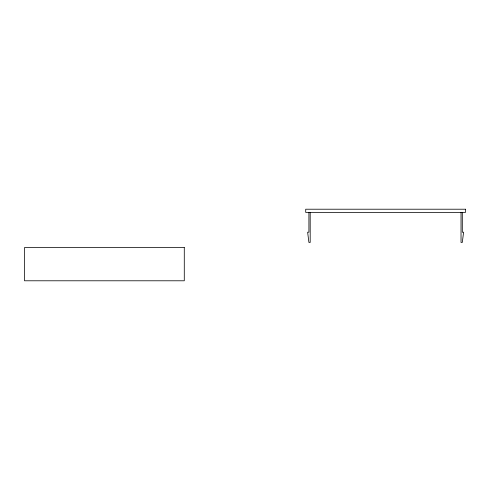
<?xml version="1.0" encoding="UTF-8"?>
<svg xmlns="http://www.w3.org/2000/svg" width="490" height="490" viewBox="0 0 490 490"><rect width="100%" height="100%" fill="white"/><g stroke="black" fill="none" stroke-linecap="round" stroke-linejoin="round"><path stroke-width="0.73" d="M462.303 212.403L462.303 232.217L463.583 232.217L462.303 242.446L461.029 242.446L461.029 212.403M310.188 212.403L310.188 242.446L308.914 242.446L307.634 232.217L308.914 232.217L308.914 212.403M465.5 209.212L305.717 209.212L305.717 212.403L465.5 212.403L465.5 209.212M184.283 247.554L24.5 247.554L24.5 280.788L184.283 280.788L184.283 247.554"/></g></svg>
